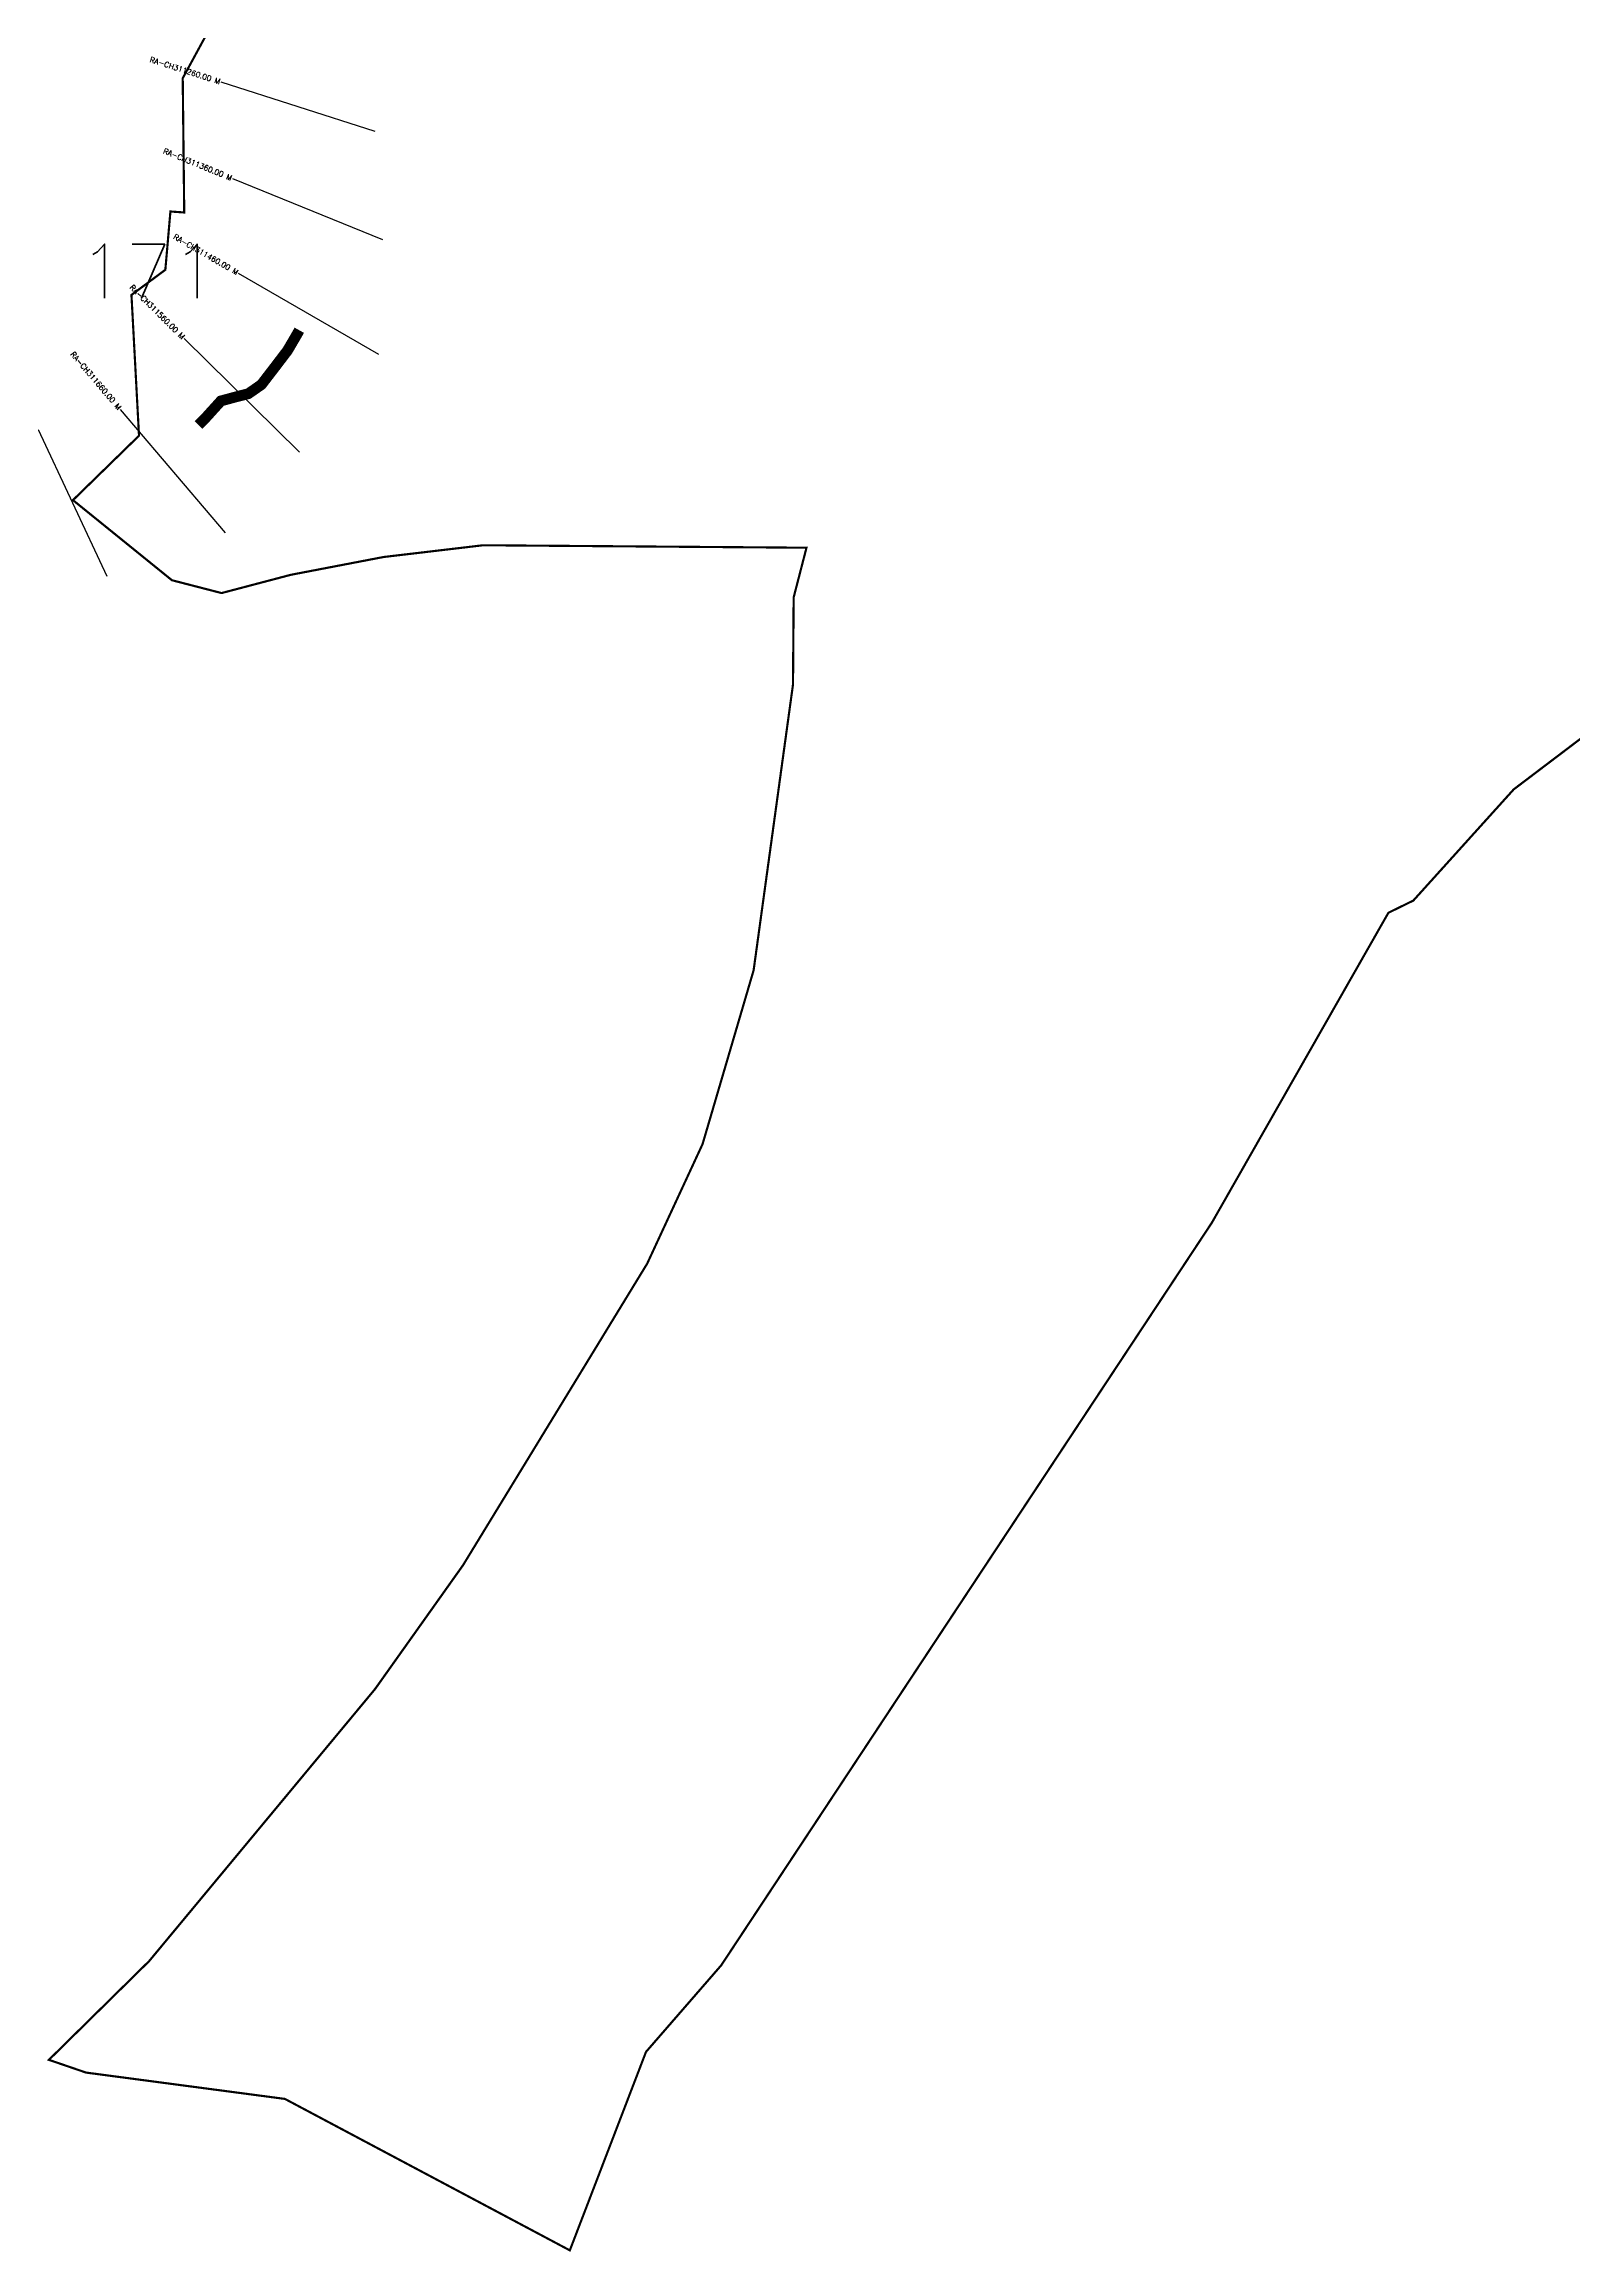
# Model space of a CAD drawing. Header units: metres. Extents: x 285237 to 290910, y 2005434 to 2009716.
# Drawn here: x 286656 to 288073, y 2005462 to 2007507 of the extents above; entities that cross this region are included whole.
import ezdxf
from ezdxf.enums import TextEntityAlignment as Align

# ---------------------------------------------------------------- set-up
doc = ezdxf.new("R2010")
doc.units = ezdxf.units.M
doc.header["$MEASUREMENT"] = 0
for name, color, linetype in [('ARTIFICIALLY PROTECTED', 4, 'Continuous'), ('CS', 134, 'Continuous'), ('CSMark', 6, 'Continuous')]:
    doc.layers.add(name, color=color, linetype=linetype)
doc.styles.get("Standard").update_dxf_attribs({"font": 'simplex.shx'})

msp = doc.modelspace()

# ---------------------------------------------------------------- linework, layer by layer
at = {"color": 6, "const_width": 2, "flags": 128}
msp.add_lwpolyline([(288168.2, 2006930.8), (288017.5, 2006816.6), (287924.5, 2006713.6), (287901.4, 2006702.3), (287737.9, 2006415.3), (287283.2, 2005727.2), (287213.5, 2005647), (287142.9, 2005463.1), (286878.9, 2005603.4), (286694.6, 2005627.8), (286660.2, 2005639.6), (286753.1, 2005731.1), (286962.4, 2005983.1), (287043.9, 2006097.8), (287214.6, 2006377.3), (287265.9, 2006488), (287313.2, 2006649), (287349.7, 2006913.8), (287350.3, 2006994.5), (287362.2, 2007040.5), (287062.6, 2007042.8), (286970.3, 2007031.9), (286884.3, 2007015.4), (286820.2, 2006998.5), (286774.2, 2007010.4), (286682.5, 2007084.6), (286743.7, 2007144.3), (286736.7, 2007274.7), (286768.1, 2007298), (286772.8, 2007352), (286785.6, 2007351.1), (286784.2, 2007475.5), (286813, 2007528.5)], dxfattribs=at)
at = {"layer": 'ARTIFICIALLY PROTECTED', "const_width": 10, "flags": 128}
msp.add_lwpolyline([(286892.2, 2007242), (286890.1, 2007238.2), (286881.3, 2007223.2), (286868.5, 2007206.4), (286857.1, 2007191.6), (286845, 2007183.2), (286832.9, 2007180.1), (286819.6, 2007176.5), (286806.2, 2007161.7), (286798.8, 2007154.2)], dxfattribs=at)
at = {"layer": 'CS'}
for p, q in [((286962.5, 2007426), (286819.7, 2007471.9)), ((286969.6, 2007325.9), (286830.7, 2007382.4)), ((286965.9, 2007219.6), (286836, 2007294.6)), ((286892.3, 2007128.9), (286785.6, 2007234.3)), ((286823.8, 2007054.4), (286726.5, 2007168.5)), ((286714.1, 2007014), (286650.5, 2007149.8))]:
    msp.add_line(p, q, dxfattribs=at)

# ---------------------------------------------------------------- texts
at = {"insert": (286688.2, 2007321.8), "char_height": 50, "attachment_point": 1}
msp.add_mtext_dynamic_manual_height_columns('171', width=84.374, gutter_width=1, heights=[74.2], dxfattribs=at)
at = {"layer": 'CSMark'}
for s, rotation, p in [('RA-CH311260.00 M', 342.1675, (286818.8, 2007472.2)), ('RA-CH311360.00 M', 337.8577, (286829.7, 2007382.8)), ('RA-CH311460.00 M', 329.9765, (286835.2, 2007295.1)), ('RA-CH311560.00 M', 315.3352, (286784.9, 2007235)), ('RA-CH311660.00 M', 310.4613, (286725.9, 2007169.3))]:
    msp.add_text(s, height=5, rotation=rotation, dxfattribs=at).set_placement(p, align=Align.MIDDLE_RIGHT)

doc.saveas('drawing.dxf')
